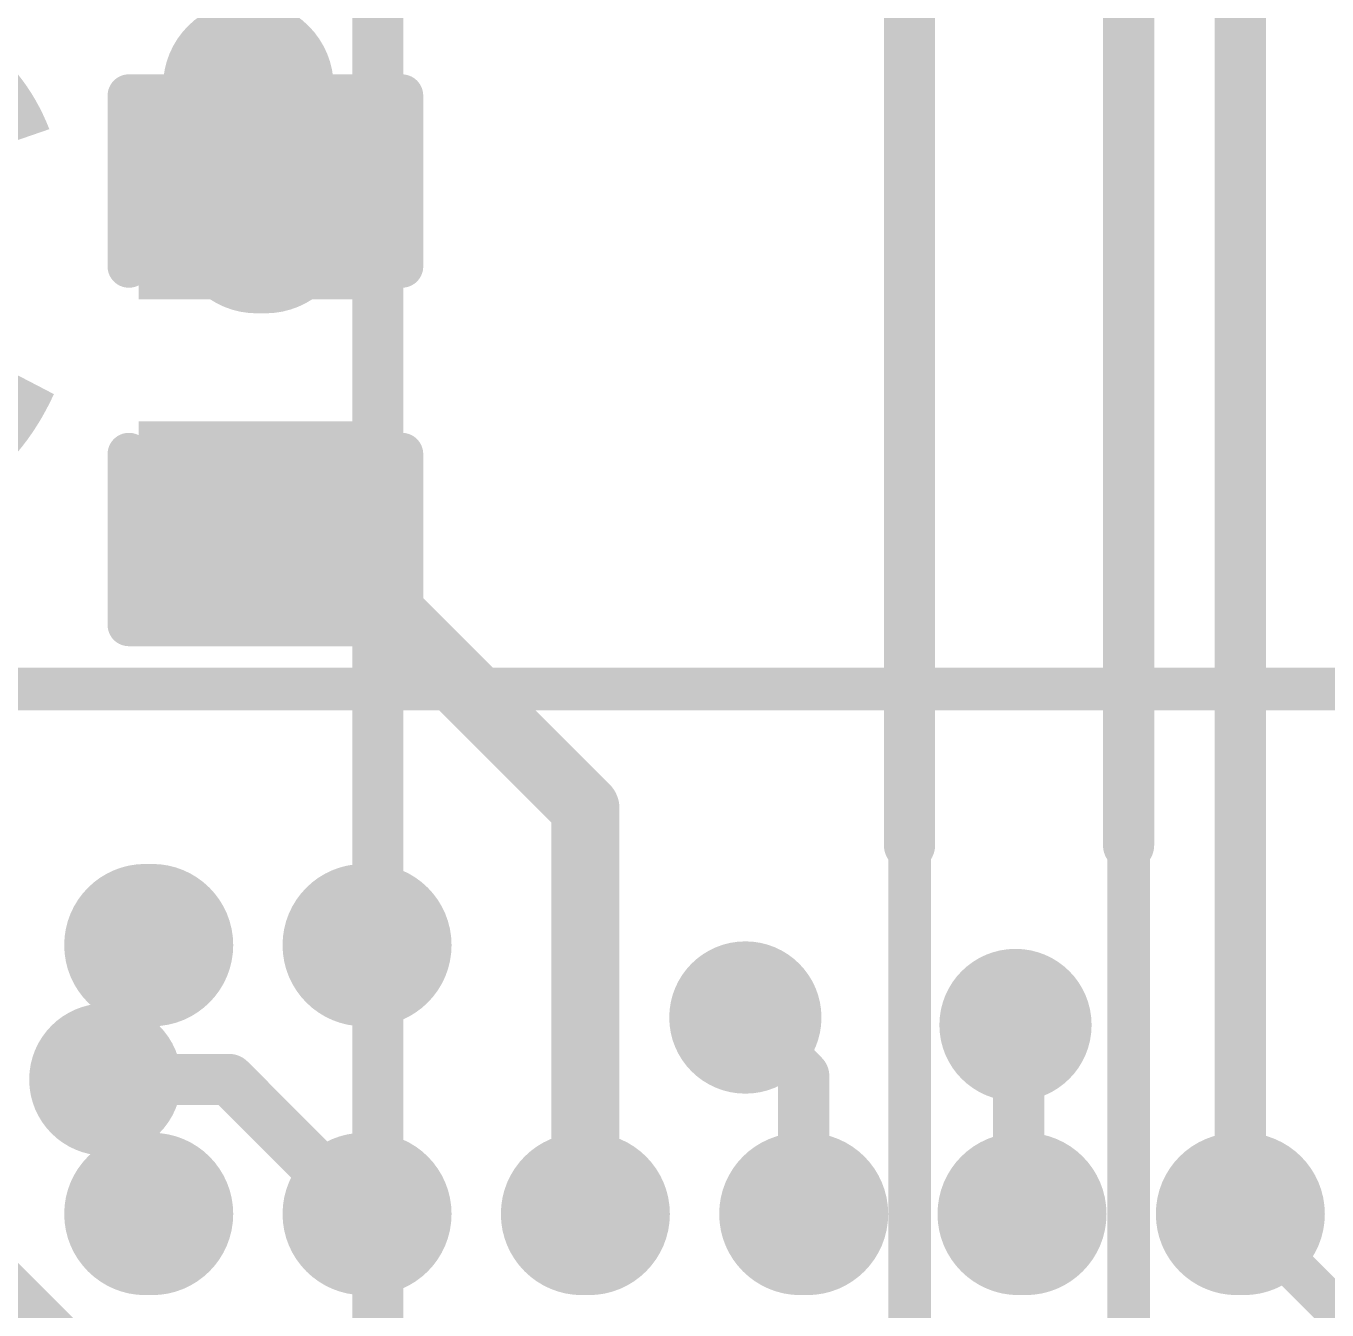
# Model space of a CAD drawing. Header units: millimetres. Extents: x -0.39 to 4.37, y -0.38 to 3.54.
# Drawn here: x 0.6398 to 0.7923, y 0.4986 to 0.649 of the extents above; entities that cross this region are included whole.
import ezdxf

# ---------------------------------------------------------------- set-up
doc = ezdxf.new("R2010")
doc.units = ezdxf.units.MM
doc.header["$MEASUREMENT"] = 0
for name, color, linetype in [('BottomLayer', 5, 'Continuous'), ('BottomSolder', 6, 'Continuous'), ('TopLayer', 1, 'Continuous'), ('TopOverlay', 2, 'Continuous'), ('TopPaste', 8, 'Continuous'), ('TopSolder', 216, 'Continuous'), ('ViaHoleLayer', 16, 'Continuous')]:
    doc.layers.add(name, color=color, linetype=linetype)
doc.styles.add('Arial', font='', dxfattribs={"height": 0.2})
doc.styles.get('Arial').set_extended_font_data('Arial')

# ---------------------------------------------------------------- blocks, each defined once
blk = doc.blocks.new('C__0402_352')
at = {"layer": 'TopLayer'}
for points in [[(-0.0275, -0.0125), (-0.0275, 0.0125), (-0.009499999999999998, 0.0125), (-0.009500000000000001, -0.0125)], [(0.009499999999999998, -0.0125), (0.009500000000000001, 0.0125), (0.0275, 0.0125), (0.0275, -0.0125)]]:
    blk.add_hatch(color=1, dxfattribs=at).paths.add_polyline_path(points)
at = {"layer": 'TopPaste'}
for points in [[(-0.0275, -0.0125), (-0.0275, 0.0125), (-0.009499999999999998, 0.0125), (-0.009500000000000001, -0.0125)], [(0.009499999999999998, -0.0125), (0.009500000000000001, 0.0125), (0.0275, 0.0125), (0.0275, -0.0125)]]:
    blk.add_hatch(color=8, dxfattribs=at).paths.add_polyline_path(points)
at = {"layer": 'TopSolder'}
for points in [[(-0.0298622, -0.0148622), (-0.0298622, 0.0148622), (-0.007137799999999999, 0.0148622), (-0.007137800000000001, -0.0148622)], [(0.007137799999999999, -0.0148622), (0.007137800000000001, 0.0148622), (0.0298622, 0.0148622), (0.0298622, -0.0148622)]]:
    blk.add_hatch(color=216, dxfattribs=at).paths.add_polyline_path(points)
at = {"layer": 'TopOverlay', "const_width": 0.005}
for points in [[(-0.031, 0.016), (-0.031, -0.016)], [(-0.031, 0.016), (-0.011, 0.016)], [(0.011, 0.016), (0.031, 0.016)], [(0.031, 0.016), (0.031, -0.016)], [(-0.031, -0.016), (-0.011, -0.016)], [(0.011, -0.016), (0.031, -0.016)]]:
    blk.add_lwpolyline(points, dxfattribs=at)
at = {"layer": 'TopOverlay', "const_width": 0.0025}
for points in [[(-0.03225, 0.016, 1), (-0.02975, 0.016, 1)], [(-0.03225, 0.016, 1), (-0.02975, 0.016, 1)], [(-0.01225, 0.016, 1), (-0.00975, 0.016, 1)], [(0.00975, 0.016, 1), (0.01225, 0.016, 1)], [(0.02975, 0.016, 1), (0.03225, 0.016, 1)], [(0.02975, 0.016, 1), (0.03225, 0.016, 1)], [(-0.03225, -0.016, 1), (-0.02975, -0.016, 1)], [(-0.03225, -0.016, 1), (-0.02975, -0.016, 1)], [(-0.01225, -0.016, 1), (-0.00975, -0.016, 1)], [(0.00975, -0.016, 1), (0.01225, -0.016, 1)], [(0.02975, -0.016, 1), (0.03225, -0.016, 1)], [(0.02975, -0.016, 1), (0.03225, -0.016, 1)]]:
    blk.add_lwpolyline(points, format="xyb", close=True, dxfattribs=at)
blk = doc.blocks.new('FBGA_178_SDRAM_368')
at = {"layer": 'TopLayer'}
h = blk.add_hatch(color=1, dxfattribs=at)
edge = h.paths.add_edge_path()
edge.add_arc((0.15748, 0.2051175), 0.005512, 0, 180)
edge.add_line((0.151968, 0.2051175), (0.151968, 0.2043305))
edge.add_arc((0.15748, 0.2043305), 0.005512, 180, 360)
edge.add_line((0.162992, 0.2043305), (0.162992, 0.2051175))
h = blk.add_hatch(color=1, dxfattribs=at)
edge = h.paths.add_edge_path()
edge.add_arc((0.188976, 0.2051175), 0.005512, 0, 180)
edge.add_line((0.183464, 0.2051175), (0.183464, 0.2043305))
edge.add_arc((0.188976, 0.2043305), 0.005512, 180, 360)
edge.add_line((0.194488, 0.2043305), (0.194488, 0.2051175))
h = blk.add_hatch(color=1, dxfattribs=at)
edge = h.paths.add_edge_path()
edge.add_arc((0.15748, 0.1795255), 0.005512, 0, 180)
edge.add_line((0.151968, 0.1795255), (0.151968, 0.1787385))
edge.add_arc((0.15748, 0.1787385), 0.005512, 180, 360)
edge.add_line((0.162992, 0.1787385), (0.162992, 0.1795255))
h = blk.add_hatch(color=1, dxfattribs=at)
edge = h.paths.add_edge_path()
edge.add_arc((0.188976, 0.1795255), 0.005512, 0, 180)
edge.add_line((0.183464, 0.1795255), (0.183464, 0.1787385))
edge.add_arc((0.188976, 0.1787385), 0.005512, 180, 360)
edge.add_line((0.194488, 0.1787385), (0.194488, 0.1795255))
h = blk.add_hatch(color=1, dxfattribs=at)
edge = h.paths.add_edge_path()
edge.add_arc((0.15748, 0.1539355), 0.005512, 0, 180)
edge.add_line((0.151968, 0.1539355), (0.151968, 0.1531485))
edge.add_arc((0.15748, 0.1531485), 0.005512, 180, 360)
edge.add_line((0.162992, 0.1531485), (0.162992, 0.1539355))
h = blk.add_hatch(color=1, dxfattribs=at)
edge = h.paths.add_edge_path()
edge.add_arc((0.15748, 0.1283455), 0.005512, 0, 180)
edge.add_line((0.151968, 0.1283455), (0.151968, 0.1275585))
edge.add_arc((0.15748, 0.1275585), 0.005512, 180, 360)
edge.add_line((0.162992, 0.1275585), (0.162992, 0.1283455))
h = blk.add_hatch(color=1, dxfattribs=at)
edge = h.paths.add_edge_path()
edge.add_arc((0.15748, 0.1027555), 0.005512, 0, 180)
edge.add_line((0.151968, 0.1027555), (0.151968, 0.1019685))
edge.add_arc((0.15748, 0.1019685), 0.005512, 180, 360)
edge.add_line((0.162992, 0.1019685), (0.162992, 0.1027555))
h = blk.add_hatch(color=1, dxfattribs=at)
edge = h.paths.add_edge_path()
edge.add_arc((0.15748, 0.0771635), 0.005512, 0, 180)
edge.add_line((0.151968, 0.0771635), (0.151968, 0.0763765))
edge.add_arc((0.15748, 0.0763765), 0.005512, 180, 360)
edge.add_line((0.162992, 0.0763765), (0.162992, 0.0771635))
at = {"layer": 'TopPaste'}
h = blk.add_hatch(color=8, dxfattribs=at)
edge = h.paths.add_edge_path()
edge.add_arc((0.15748, 0.2051175), 0.005512, 0, 180)
edge.add_line((0.151968, 0.2051175), (0.151968, 0.2043305))
edge.add_arc((0.15748, 0.2043305), 0.005512, 180, 360)
edge.add_line((0.162992, 0.2043305), (0.162992, 0.2051175))
h = blk.add_hatch(color=8, dxfattribs=at)
edge = h.paths.add_edge_path()
edge.add_arc((0.188976, 0.2051175), 0.005512, 0, 180)
edge.add_line((0.183464, 0.2051175), (0.183464, 0.2043305))
edge.add_arc((0.188976, 0.2043305), 0.005512, 180, 360)
edge.add_line((0.194488, 0.2043305), (0.194488, 0.2051175))
h = blk.add_hatch(color=8, dxfattribs=at)
edge = h.paths.add_edge_path()
edge.add_arc((0.15748, 0.1795255), 0.005512, 0, 180)
edge.add_line((0.151968, 0.1795255), (0.151968, 0.1787385))
edge.add_arc((0.15748, 0.1787385), 0.005512, 180, 360)
edge.add_line((0.162992, 0.1787385), (0.162992, 0.1795255))
h = blk.add_hatch(color=8, dxfattribs=at)
edge = h.paths.add_edge_path()
edge.add_arc((0.188976, 0.1795255), 0.005512, 0, 180)
edge.add_line((0.183464, 0.1795255), (0.183464, 0.1787385))
edge.add_arc((0.188976, 0.1787385), 0.005512, 180, 360)
edge.add_line((0.194488, 0.1787385), (0.194488, 0.1795255))
h = blk.add_hatch(color=8, dxfattribs=at)
edge = h.paths.add_edge_path()
edge.add_arc((0.15748, 0.1539355), 0.005512, 0, 180)
edge.add_line((0.151968, 0.1539355), (0.151968, 0.1531485))
edge.add_arc((0.15748, 0.1531485), 0.005512, 180, 360)
edge.add_line((0.162992, 0.1531485), (0.162992, 0.1539355))
h = blk.add_hatch(color=8, dxfattribs=at)
edge = h.paths.add_edge_path()
edge.add_arc((0.15748, 0.1283455), 0.005512, 0, 180)
edge.add_line((0.151968, 0.1283455), (0.151968, 0.1275585))
edge.add_arc((0.15748, 0.1275585), 0.005512, 180, 360)
edge.add_line((0.162992, 0.1275585), (0.162992, 0.1283455))
h = blk.add_hatch(color=8, dxfattribs=at)
edge = h.paths.add_edge_path()
edge.add_arc((0.15748, 0.1027555), 0.005512, 0, 180)
edge.add_line((0.151968, 0.1027555), (0.151968, 0.1019685))
edge.add_arc((0.15748, 0.1019685), 0.005512, 180, 360)
edge.add_line((0.162992, 0.1019685), (0.162992, 0.1027555))
h = blk.add_hatch(color=8, dxfattribs=at)
edge = h.paths.add_edge_path()
edge.add_arc((0.15748, 0.0771635), 0.005512, 0, 180)
edge.add_line((0.151968, 0.0771635), (0.151968, 0.0763765))
edge.add_arc((0.15748, 0.0763765), 0.005512, 180, 360)
edge.add_line((0.162992, 0.0763765), (0.162992, 0.0771635))
at = {"layer": 'TopSolder'}
h = blk.add_hatch(color=216, dxfattribs=at)
edge = h.paths.add_edge_path()
edge.add_arc((0.15748, 0.2051175), 0.009512, 0, 180)
edge.add_line((0.147968, 0.2051175), (0.147968, 0.2043305))
edge.add_arc((0.15748, 0.2043305), 0.009512, 180, 360)
edge.add_line((0.166992, 0.2043305), (0.166992, 0.2051175))
h = blk.add_hatch(color=216, dxfattribs=at)
edge = h.paths.add_edge_path()
edge.add_arc((0.188976, 0.2051175), 0.009512, 0, 180)
edge.add_line((0.179464, 0.2051175), (0.179464, 0.2043305))
edge.add_arc((0.188976, 0.2043305), 0.009512, 180, 360)
edge.add_line((0.198488, 0.2043305), (0.198488, 0.2051175))
h = blk.add_hatch(color=216, dxfattribs=at)
edge = h.paths.add_edge_path()
edge.add_arc((0.15748, 0.1795255), 0.009512, 0, 180)
edge.add_line((0.147968, 0.1795255), (0.147968, 0.1787385))
edge.add_arc((0.15748, 0.1787385), 0.009512, 180, 360)
edge.add_line((0.166992, 0.1787385), (0.166992, 0.1795255))
h = blk.add_hatch(color=216, dxfattribs=at)
edge = h.paths.add_edge_path()
edge.add_arc((0.188976, 0.1795255), 0.009512, 0, 180)
edge.add_line((0.179464, 0.1795255), (0.179464, 0.1787385))
edge.add_arc((0.188976, 0.1787385), 0.009512, 180, 360)
edge.add_line((0.198488, 0.1787385), (0.198488, 0.1795255))
h = blk.add_hatch(color=216, dxfattribs=at)
edge = h.paths.add_edge_path()
edge.add_arc((0.15748, 0.1539355), 0.009512, 0, 180)
edge.add_line((0.147968, 0.1539355), (0.147968, 0.1531485))
edge.add_arc((0.15748, 0.1531485), 0.009512, 180, 360)
edge.add_line((0.166992, 0.1531485), (0.166992, 0.1539355))
h = blk.add_hatch(color=216, dxfattribs=at)
edge = h.paths.add_edge_path()
edge.add_arc((0.15748, 0.1283455), 0.009512, 0, 180)
edge.add_line((0.147968, 0.1283455), (0.147968, 0.1275585))
edge.add_arc((0.15748, 0.1275585), 0.009512, 180, 360)
edge.add_line((0.166992, 0.1275585), (0.166992, 0.1283455))
h = blk.add_hatch(color=216, dxfattribs=at)
edge = h.paths.add_edge_path()
edge.add_arc((0.15748, 0.1027555), 0.009512, 0, 180)
edge.add_line((0.147968, 0.1027555), (0.147968, 0.1019685))
edge.add_arc((0.15748, 0.1019685), 0.009512, 180, 360)
edge.add_line((0.166992, 0.1019685), (0.166992, 0.1027555))
h = blk.add_hatch(color=216, dxfattribs=at)
edge = h.paths.add_edge_path()
edge.add_arc((0.15748, 0.0771635), 0.009512, 0, 180)
edge.add_line((0.147968, 0.0771635), (0.147968, 0.0763765))
edge.add_arc((0.15748, 0.0763765), 0.009512, 180, 360)
edge.add_line((0.166992, 0.0763765), (0.166992, 0.0771635))
at = {"layer": 'TopOverlay', "const_width": 0.005}
blk.add_lwpolyline([(0.219, 0.227), (0.219, -0.226)], dxfattribs=at)

msp = doc.modelspace()

# ---------------------------------------------------------------- hatches: boundary and pattern name
at = {"layer": 'BottomLayer'}
h = msp.add_hatch(color=5, dxfattribs=at)
edge = h.paths.add_edge_path()
edge.add_arc((0.6658225, 0.6419167), 0.0059055, 0, 360)
h = msp.add_hatch(color=5, dxfattribs=at)
edge = h.paths.add_edge_path()
edge.add_arc((0.6678225, 0.5913222), 0.0049212, 0, 360)
h = msp.add_hatch(color=5, dxfattribs=at)
edge = h.paths.add_edge_path()
edge.add_arc((0.7240787, 0.5328222), 0.0049212, 0, 360)
h = msp.add_hatch(color=5, dxfattribs=at)
edge = h.paths.add_edge_path()
edge.add_arc((0.7557433, 0.5319437), 0.0049212, 0, 360)
h = msp.add_hatch(color=5, dxfattribs=at)
edge = h.paths.add_edge_path()
edge.add_arc((0.6490548, 0.5255542), 0.0049212, 0, 360)
at = {"layer": 'BottomSolder'}
h = msp.add_hatch(color=6, dxfattribs=at)
edge = h.paths.add_edge_path()
edge.add_arc((0.6658225, 0.6419167), 0.0099055, 0, 360)
h = msp.add_hatch(color=6, dxfattribs=at)
edge = h.paths.add_edge_path()
edge.add_arc((0.6678225, 0.5913222), 0.0089212, 0, 360)
h = msp.add_hatch(color=6, dxfattribs=at)
edge = h.paths.add_edge_path()
edge.add_arc((0.7240787, 0.5328222), 0.0089212, 0, 360)
h = msp.add_hatch(color=6, dxfattribs=at)
edge = h.paths.add_edge_path()
edge.add_arc((0.7557433, 0.5319437), 0.0089212, 0, 360)
h = msp.add_hatch(color=6, dxfattribs=at)
edge = h.paths.add_edge_path()
edge.add_arc((0.6490548, 0.5255542), 0.0089212, 0, 360)
at = {"layer": 'TopLayer'}
h = msp.add_hatch(color=1, dxfattribs=at)
edge = h.paths.add_edge_path()
edge.add_arc((0.6658225, 0.6419167), 0.0059055, 0, 360)
h = msp.add_hatch(color=1, dxfattribs=at)
edge = h.paths.add_edge_path()
edge.add_arc((0.6678225, 0.5913222), 0.0049212, 0, 360)
h = msp.add_hatch(color=1, dxfattribs=at)
edge = h.paths.add_edge_path()
edge.add_arc((0.7240787, 0.5328222), 0.0049212, 0, 360)
h = msp.add_hatch(color=1, dxfattribs=at)
edge = h.paths.add_edge_path()
edge.add_arc((0.7557433, 0.5319437), 0.0049212, 0, 360)
h = msp.add_hatch(color=1, dxfattribs=at)
edge = h.paths.add_edge_path()
edge.add_arc((0.6490548, 0.5255542), 0.0049212, 0, 360)
at = {"layer": 'TopSolder'}
h = msp.add_hatch(color=216, dxfattribs=at)
edge = h.paths.add_edge_path()
edge.add_arc((0.6658225, 0.6419167), 0.0099055, 0, 360)
h = msp.add_hatch(color=216, dxfattribs=at)
edge = h.paths.add_edge_path()
edge.add_arc((0.6678225, 0.5913222), 0.0089212, 0, 360)
h = msp.add_hatch(color=216, dxfattribs=at)
edge = h.paths.add_edge_path()
edge.add_arc((0.7240787, 0.5328222), 0.0089212, 0, 360)
h = msp.add_hatch(color=216, dxfattribs=at)
edge = h.paths.add_edge_path()
edge.add_arc((0.7557433, 0.5319437), 0.0089212, 0, 360)
h = msp.add_hatch(color=216, dxfattribs=at)
edge = h.paths.add_edge_path()
edge.add_arc((0.6490548, 0.5255542), 0.0089212, 0, 360)
at = {"layer": 'ViaHoleLayer'}
h = msp.add_hatch(color=16, dxfattribs=at)
edge = h.paths.add_edge_path()
edge.add_arc((0.6658225, 0.6419167), 0.003937, 0, 360)
h = msp.add_hatch(color=16, dxfattribs=at)
edge = h.paths.add_edge_path()
edge.add_arc((0.6678225, 0.5913222), 0.003937, 0, 360)
h = msp.add_hatch(color=16, dxfattribs=at)
edge = h.paths.add_edge_path()
edge.add_arc((0.7240787, 0.5328222), 0.003937, 0, 360)
h = msp.add_hatch(color=16, dxfattribs=at)
edge = h.paths.add_edge_path()
edge.add_arc((0.7557433, 0.5319437), 0.003937, 0, 360)
h = msp.add_hatch(color=16, dxfattribs=at)
edge = h.paths.add_edge_path()
edge.add_arc((0.6490548, 0.5255542), 0.003937, 0, 360)

# ---------------------------------------------------------------- linework, layer by layer
at = {"layer": 'BottomLayer', "const_width": 0.006}
msp.add_lwpolyline([(0.681, 0.45), (0.681, 0.7207929)], dxfattribs=at)
at = {"layer": 'TopLayer'}
for points, const_width in [([(0.743322, 0.553), (0.743322, 0.719322)], 0.006), ([(0.769, 0.553), (0.769, 0.698)], 0.006), ([(0.7820985, 0.509838), (0.7820985, 0.6520587)], 0.006), ([(0.6658225, 0.6263222), (0.6658225, 0.6419167)], 0.02), ([(0.6658225, 0.6263222), (0.6668225, 0.6253222)], 0.02), ([(0.6668225, 0.6253222), (0.6678225, 0.6253222)], 0.02), ([(0.6678225, 0.5913222), (0.6683225, 0.5913222)], 0.008), ([(0.6683225, 0.5913222), (0.6713225, 0.5913222)], 0.008), ([(0.6713225, 0.5913222), (0.7053265, 0.5573182)], 0.008), ([(0.6683225, 0.5913222), (0.6708225, 0.5888222)], 0.006), ([(0.7053265, 0.5098062), (0.7053265, 0.5573182)], 0.008), ([(0.743322, 0.4907157), (0.743322, 0.553)], 0.005), ([(0.769, 0.4908037), (0.769, 0.553)], 0.005), ([(0.7240787, 0.5328222), (0.7309165, 0.5259844)], 0.006), ([(0.7557433, 0.5319437), (0.7561249, 0.5315621)], 0.006), ([(0.7561249, 0.5101878), (0.7561249, 0.5315621)], 0.006), ([(0.6490548, 0.5255542), (0.663595, 0.5255542)], 0.006), ([(0.663595, 0.5255542), (0.6782413, 0.5109079)], 0.006), ([(0.7309165, 0.5121269), (0.7309165, 0.5259844)], 0.006), ([(0.625917, 0.5127277), (0.6448225, 0.4938222)], 0.006), ([(0.6782413, 0.5109079), (0.6797365, 0.5109079)], 0.006), ([(0.6797365, 0.5098062), (0.6797365, 0.5109079)], 0.006), ([(0.7305763, 0.5117867), (0.7309165, 0.5121269)], 0.006), ([(0.7305763, 0.5101464), (0.7305763, 0.5117867)], 0.006), ([(0.7305763, 0.5101464), (0.7309165, 0.5098062)], 0.006), ([(0.7561249, 0.5101878), (0.7565065, 0.5098062)], 0.006), ([(0.7820985, 0.509838), (0.7821144, 0.5098221)], 0.006), ([(0.7820985, 0.5098062), (0.795, 0.4969047)], 0.005)]:
    msp.add_lwpolyline(points, dxfattribs=dict(at, const_width=const_width))
for points, const_width in [([(0.6608225, 0.6419167, 1), (0.6708225, 0.6419167, 1)], 0.01), ([(0.6608225, 0.6263222, 1), (0.6708225, 0.6263222, 1)], 0.01), ([(0.6608225, 0.6263222, 1), (0.6708225, 0.6263222, 1)], 0.01), ([(0.6618225, 0.6253222, 1), (0.6718225, 0.6253222, 1)], 0.01), ([(0.6618225, 0.6253222, 1), (0.6718225, 0.6253222, 1)], 0.01), ([(0.6628225, 0.6253222, 1), (0.6728225, 0.6253222, 1)], 0.01), ([(0.6658225, 0.5913222, 1), (0.6698225, 0.5913222, 1)], 0.004), ([(0.6663225, 0.5913222, 1), (0.6703225, 0.5913222, 1)], 0.004), ([(0.6663225, 0.5913222, 1), (0.6703225, 0.5913222, 1)], 0.004), ([(0.6693225, 0.5913222, 1), (0.6733225, 0.5913222, 1)], 0.004), ([(0.6693225, 0.5913222, 1), (0.6733225, 0.5913222, 1)], 0.004), ([(0.6668225, 0.5913222, 1), (0.6698225, 0.5913222, 1)], 0.003), ([(0.6693225, 0.5888222, 1), (0.6723225, 0.5888222, 1)], 0.003), ([(0.7033265, 0.5573182, 1), (0.7073265, 0.5573182, 1)], 0.004), ([(0.7033265, 0.5573182, 1), (0.7073265, 0.5573182, 1)], 0.004), ([(0.741822, 0.553, 1), (0.744822, 0.553, 1)], 0.003), ([(0.742072, 0.553, 1), (0.744572, 0.553, 1)], 0.0025), ([(0.7675, 0.553, 1), (0.7705, 0.553, 1)], 0.003), ([(0.76775, 0.553, 1), (0.77025, 0.553, 1)], 0.0025), ([(0.7225787, 0.5328222, 1), (0.7255787, 0.5328222, 1)], 0.003), ([(0.7542433, 0.5319437, 1), (0.7572433, 0.5319437, 1)], 0.003), ([(0.7546249, 0.5315621, 1), (0.7576249, 0.5315621, 1)], 0.003), ([(0.7546249, 0.5315621, 1), (0.7576249, 0.5315621, 1)], 0.003), ([(0.6475548, 0.5255542, 1), (0.6505548, 0.5255542, 1)], 0.003), ([(0.662095, 0.5255542, 1), (0.665095, 0.5255542, 1)], 0.003), ([(0.662095, 0.5255542, 1), (0.665095, 0.5255542, 1)], 0.003), ([(0.7294165, 0.5259844, 1), (0.7324165, 0.5259844, 1)], 0.003), ([(0.7294165, 0.5259844, 1), (0.7324165, 0.5259844, 1)], 0.003), ([(0.6767413, 0.5109079, 1), (0.6797413, 0.5109079, 1)], 0.003), ([(0.6767413, 0.5109079, 1), (0.6797413, 0.5109079, 1)], 0.003), ([(0.6782365, 0.5109079, 1), (0.6812365, 0.5109079, 1)], 0.003), ([(0.6782365, 0.5109079, 1), (0.6812365, 0.5109079, 1)], 0.003), ([(0.7290763, 0.5117867, 1), (0.7320763, 0.5117867, 1)], 0.003), ([(0.7290763, 0.5117867, 1), (0.7320763, 0.5117867, 1)], 0.003), ([(0.7294165, 0.5121269, 1), (0.7324165, 0.5121269, 1)], 0.003), ([(0.7294165, 0.5121269, 1), (0.7324165, 0.5121269, 1)], 0.003), ([(0.6782365, 0.5098062, 1), (0.6812365, 0.5098062, 1)], 0.003), ([(0.7033265, 0.5098062, 1), (0.7073265, 0.5098062, 1)], 0.004), ([(0.7290763, 0.5101464, 1), (0.7320763, 0.5101464, 1)], 0.003), ([(0.7290763, 0.5101464, 1), (0.7320763, 0.5101464, 1)], 0.003), ([(0.7294165, 0.5098062, 1), (0.7324165, 0.5098062, 1)], 0.003), ([(0.7546249, 0.5101878, 1), (0.7576249, 0.5101878, 1)], 0.003), ([(0.7546249, 0.5101878, 1), (0.7576249, 0.5101878, 1)], 0.003), ([(0.7550065, 0.5098062, 1), (0.7580065, 0.5098062, 1)], 0.003), ([(0.7805985, 0.509838, 1), (0.7835985, 0.509838, 1)], 0.003), ([(0.7805985, 0.509838, 1), (0.7835985, 0.509838, 1)], 0.003), ([(0.7806144, 0.5098221, 1), (0.7836144, 0.5098221, 1)], 0.003), ([(0.7808485, 0.5098062, 1), (0.7833485, 0.5098062, 1)], 0.0025)]:
    msp.add_lwpolyline(points, format="xyb", close=True, dxfattribs=dict(at, const_width=const_width))

# ---------------------------------------------------------------- block references
at = {"rotation": 90}
for name, p in [('C__0402_352', (0.6678225, 0.6098222)), ('FBGA_178_SDRAM_368', (0.8588685, 0.3523262))]:
    msp.add_blockref(name, p, dxfattribs=at)

# ---------------------------------------------------------------- texts
at = {"layer": 'TopOverlay', "style": 'Arial'}
msp.add_text('DDR_MISC', height=0.06, rotation=360, dxfattribs=at).set_placement((0.2085155, 0.5908671))

doc.saveas('drawing.dxf')
